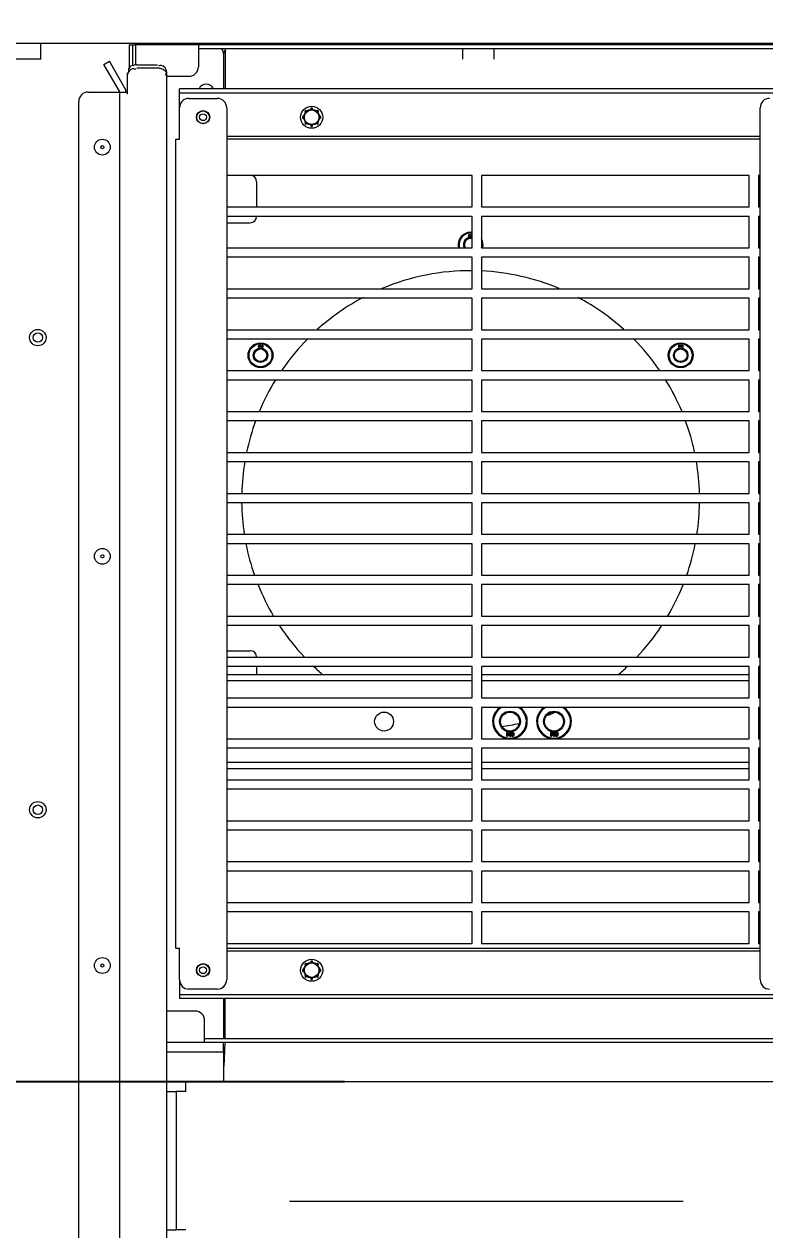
# Model space of a CAD drawing. Header units: inches. Extents: x -4705 to 38647, y 7098 to 31800.
# Drawn here: x 4938.1 to 5173.5, y 26205 to 26588.1 of the extents above; entities that cross this region are included whole.
import ezdxf

# ---------------------------------------------------------------- set-up
doc = ezdxf.new("R2010")
doc.units = ezdxf.units.IN
doc.header["$LTSCALE"] = 10
doc.header["$MEASUREMENT"] = 0
doc.linetypes.add('CENTER', pattern=[2, 1.25, -0.25, 0.25, -0.25])
doc.layers.get('0').update_dxf_attribs({"lineweight": 0})
doc.layers.get('Defpoints').update_dxf_attribs({"lineweight": 0})
doc.layers.add('00_COMPONENTS', color=7, linetype='Continuous', lineweight=0)
doc.styles.get("Standard").update_dxf_attribs({"font": 'SourceHanSansCN-Normal.ttf'})
doc.dimstyles.new('副本 (2) Standard', dxfattribs={"dimtxt": 30, "dimasz": 40, "dimexe": 20, "dimexo": 2, "dimgap": 5, "dimtad": 1, "dimtoh": 1, "dimdec": 0, "dimdsep": 46, "dimtxsty": 'Standard', "dimblk": 'CLOSEDBLANK', "dimcen": 0.09, "dimclrd": 256, "dimadec": 0, "dimazin": 0, "dimtfac": 1, "dimtdec": 0, "dimtofl": 0, "dimtmove": 1, "dimatfit": 2, "dimldrblk": 'CLOSEDBLANK', "dimfxl": 1, "dimtolj": 1, "dimtzin": 0, "dimarcsym": 0})

# ---------------------------------------------------------------- blocks, each defined once
blk = doc.blocks.new('_ClosedBlank')
at = {"color": 0, "linetype": 'ByBlock', "lineweight": -2}
for p, q in [((-1, 0.1667), (0, 0)), ((-1, 0.1667), (-1, -0.1667)), ((0, 0), (-1, -0.1667))]:
    blk.add_line(p, q, dxfattribs=at)
blk = doc.blocks.new('*D21')
at = {"color": 0, "linetype": 'CENTER', "lineweight": -2, "ltscale": 50, "transparency": 16777216}
for p, q in [((4843.51, 26563.97), (4843.51, 26793.6)), ((5370.51, 26589.89), (5370.51, 26793.6))]:
    blk.add_line(p, q, dxfattribs=at)
at = {"linetype": 'CENTER', "lineweight": -2, "ltscale": 50, "transparency": 16777216}
blk.add_line((4883.51, 26773.6), (5330.51, 26773.6), dxfattribs=at)
at = {"layer": 'Defpoints', "color": 0, "linetype": 'CENTER', "transparency": 16777216}
for p in [(5370.51, 26773.6), (5370.51, 26587.89), (4843.51, 26561.97)]:
    blk.add_point(p, dxfattribs=at)
at = {"linetype": 'ByBlock', "lineweight": -2, "transparency": 16777216, "xscale": 40, "yscale": 40, "zscale": 40, "rotation": 180}
blk.add_blockref('_ClosedBlank', (4843.51, 26773.6), dxfattribs=at)
at = {"linetype": 'ByBlock', "lineweight": -2, "transparency": 16777216, "xscale": 40, "yscale": 40, "zscale": 40}
blk.add_blockref('_ClosedBlank', (5370.51, 26773.6), dxfattribs=at)
at = {"color": 0, "linetype": 'CENTER', "ltscale": 50, "transparency": 16777216, "insert": (5107.01, 26793.6), "char_height": 30, "attachment_point": 5}
blk.add_mtext('\\A1;527', dxfattribs=at)
blk = doc.blocks.new('*D27')
at = {"color": 0, "linetype": 'CENTER', "lineweight": -2, "ltscale": 50, "transparency": 16777216}
for p, q in [((5752.36, 26647.97), (4784.99, 26647.97)), ((5039.92, 26251.97), (4784.99, 26251.97))]:
    blk.add_line(p, q, dxfattribs=at)
at = {"linetype": 'CENTER', "lineweight": -2, "ltscale": 50, "transparency": 16777216}
blk.add_line((4804.99, 26607.97), (4804.99, 26291.97), dxfattribs=at)
at = {"layer": 'Defpoints', "color": 0, "linetype": 'CENTER', "transparency": 16777216}
for p in [(5754.36, 26647.97), (4804.99, 26251.97), (5041.92, 26251.97)]:
    blk.add_point(p, dxfattribs=at)
at = {"linetype": 'ByBlock', "lineweight": -2, "transparency": 16777216, "xscale": 40, "yscale": 40, "zscale": 40}
for p, rotation in [((4804.99, 26647.97), 90), ((4804.99, 26251.97), 270)]:
    blk.add_blockref('_ClosedBlank', p, dxfattribs=dict(at, rotation=rotation))
at = {"color": 0, "linetype": 'CENTER', "ltscale": 50, "transparency": 16777216, "insert": (4784.99, 26449.97), "char_height": 30, "attachment_point": 5, "rotation": 90}
blk.add_mtext('\\A1;396', dxfattribs=at)
blk = doc.blocks.new('*D28')
at = {"color": 0, "linetype": 'CENTER', "lineweight": -2, "ltscale": 50, "transparency": 16777216}
for p, q in [((5507.92, 26647.97), (4733.1, 26647.97)), ((5040.89, 26201.97), (4733.1, 26201.97))]:
    blk.add_line(p, q, dxfattribs=at)
at = {"linetype": 'CENTER', "lineweight": -2, "ltscale": 50, "transparency": 16777216}
blk.add_line((4753.1, 26607.97), (4753.1, 26241.97), dxfattribs=at)
at = {"layer": 'Defpoints', "color": 0, "linetype": 'CENTER', "transparency": 16777216}
for p in [(5509.92, 26647.97), (4753.1, 26201.97), (5042.89, 26201.97)]:
    blk.add_point(p, dxfattribs=at)
at = {"linetype": 'ByBlock', "lineweight": -2, "transparency": 16777216, "xscale": 40, "yscale": 40, "zscale": 40}
for p, rotation in [((4753.1, 26647.97), 90), ((4753.1, 26201.97), 270)]:
    blk.add_blockref('_ClosedBlank', p, dxfattribs=dict(at, rotation=rotation))
at = {"color": 0, "linetype": 'CENTER', "ltscale": 50, "transparency": 16777216, "insert": (4733.1, 26424.97), "char_height": 30, "attachment_point": 5, "rotation": 90}
blk.add_mtext('\\A1;446', dxfattribs=at)

msp = doc.modelspace()

# ---------------------------------------------------------------- linework, layer by layer
at = {"color": 1, "linetype": 'CENTER', "ltscale": 50}
msp.add_line((5897.509, 26213.974), (4901.743, 26213.974), dxfattribs=at)
at = {"layer": '00_COMPONENTS', "color": 7, "linetype": 'Continuous'}
for p, q in [((4933.509, 26581.974), (5807.509, 26581.974)), ((4943.509, 26576.974), (4943.509, 26581.974)), ((4971.509, 26581.474), (4972.709, 26581.474)), ((4971.509, 26581.474), (4971.509, 26573.883)), ((4972.709, 26581.474), (4973.209, 26581.474)), ((4972.709, 26574.849), (4972.709, 26581.474)), ((5385.809, 26581.474), (4973.209, 26581.474)), ((4973.509, 26581.474), (4973.509, 26575.049)), ((4993.509, 26581.474), (4993.509, 26574.474)), ((4993.509, 26580.274), (5363.509, 26580.274)), ((5001.509, 26578.474), (5002.009, 26579.774)), ((5001.509, 26578.474), (5001.509, 26567.474)), ((5002.009, 26580.274), (5002.009, 26567.474)), ((5077.509, 26581.474), (5077.509, 26581.974)), ((5077.509, 26576.974), (5077.509, 26580.274)), ((5087.509, 26581.474), (5087.509, 26581.974)), ((5087.509, 26576.974), (5087.509, 26580.274)), ((4943.509, 26576.974), (4933.509, 26576.974)), ((4963.527, 26575.238), (4965.259, 26576.238)), ((4968.442, 26566.724), (4963.527, 26575.238)), ((4970.174, 26567.724), (4965.259, 26576.238)), ((4974.009, 26575.135), (4980.509, 26575.135)), ((4971.009, 26565.805), (4971.009, 26572.537)), ((4974.009, 26574.135), (4980.509, 26574.135)), ((4983.509, 25874.341), (4983.509, 26572.537)), ((4983.509, 26571.474), (4990.509, 26571.474)), ((5371.509, 26567.474), (4987.509, 26567.474)), ((4987.509, 26566.274), (4987.509, 26567.474)), ((4955.509, 25884.474), (4955.509, 26563.474)), ((4958.509, 26566.474), (4968.442, 26566.474)), ((4968.509, 26566.474), (4971.009, 26566.474)), ((4968.509, 25881.474), (4968.509, 26566.474)), ((4987.509, 26566.274), (5371.509, 26566.274)), ((4987.509, 26561.474), (4987.509, 26566.274)), ((4990.509, 26564.474), (4999.509, 26564.474)), ((4987.509, 26551.474), (4987.509, 26561.474)), ((5002.509, 26561.474), (5002.509, 26284.474)), ((5027.29, 26560.341), (5027.578, 26560.053)), ((5027.933, 26560.404), (5027.643, 26560.694)), ((5029.259, 26561.364), (5029.259, 26560.959)), ((5029.759, 26560.959), (5029.759, 26561.364)), ((5031.375, 26560.694), (5031.086, 26560.404)), ((5031.441, 26560.053), (5031.729, 26560.341)), ((5172.009, 26284.474), (5172.009, 26561.474)), ((5027.03, 26558.724), (5026.62, 26558.724)), ((5026.62, 26558.224), (5027.03, 26558.224)), ((5027.578, 26556.896), (5027.29, 26556.608)), ((5027.643, 26556.255), (5027.933, 26556.544)), ((5029.259, 26555.99), (5029.259, 26555.585)), ((5029.759, 26555.585), (5029.759, 26555.99)), ((5031.086, 26556.544), (5031.375, 26556.255)), ((5031.729, 26556.608), (5031.441, 26556.896)), ((5032.398, 26558.724), (5031.989, 26558.724)), ((5031.989, 26558.224), (5032.398, 26558.224)), ((5002.509, 26552.474), (5172.009, 26552.474)), ((4986.309, 26294.474), (4986.309, 26551.474)), ((4986.31, 26551.474), (4987.509, 26551.474)), ((5172.009, 26551.474), (5002.509, 26551.474)), ((5080.509, 26539.974), (5002.509, 26539.974)), ((5012.009, 26537.974), (5012.009, 26529.974)), ((5080.509, 26529.974), (5080.509, 26539.974)), ((5168.509, 26539.974), (5083.509, 26539.974)), ((5083.509, 26539.974), (5083.509, 26529.974)), ((5168.509, 26529.974), (5168.509, 26539.974)), ((5172.009, 26539.974), (5171.509, 26539.974)), ((5171.509, 26539.974), (5171.509, 26529.974)), ((5002.509, 26529.974), (5080.509, 26529.974)), ((5083.509, 26529.974), (5168.509, 26529.974)), ((5171.509, 26529.974), (5172.009, 26529.974)), ((5080.509, 26526.974), (5002.509, 26526.974)), ((5002.509, 26524.974), (5010.009, 26524.974)), ((5080.509, 26516.974), (5080.509, 26526.974)), ((5168.509, 26526.974), (5083.509, 26526.974)), ((5083.509, 26526.974), (5083.509, 26516.974)), ((5168.509, 26516.974), (5168.509, 26526.974)), ((5172.009, 26526.974), (5171.509, 26526.974)), ((5171.509, 26526.974), (5171.509, 26516.974)), ((5079.455, 26521.174), (5079.543, 26521.174)), ((5079.455, 26520.772), (5079.455, 26521.174)), ((5079.543, 26521.174), (5079.893, 26520.772)), ((5079.791, 26520.772), (5079.543, 26521.055)), ((5079.543, 26521.055), (5079.543, 26520.772)), ((5080.009, 26521.174), (5080.141, 26521.174)), ((5080.009, 26520.474), (5080.009, 26521.174)), ((5080.301, 26520.474), (5080.097, 26521.026)), ((5080.097, 26521.026), (5080.097, 26520.474)), ((5080.141, 26521.174), (5080.359, 26520.549)), ((5079.309, 26520.772), (5079.455, 26520.772)), ((5079.309, 26520.683), (5079.309, 26520.772)), ((5079.455, 26520.683), (5079.309, 26520.683)), ((5079.455, 26520.474), (5079.455, 26520.683)), ((5079.543, 26520.474), (5079.455, 26520.474)), ((5079.543, 26520.772), (5079.791, 26520.772)), ((5079.893, 26520.683), (5079.543, 26520.683)), ((5079.543, 26520.683), (5079.543, 26520.474)), ((5079.893, 26520.772), (5079.893, 26520.683)), ((5080.097, 26520.474), (5080.009, 26520.474)), ((5080.418, 26520.474), (5080.301, 26520.474)), ((5002.509, 26516.974), (5080.509, 26516.974)), ((5080.509, 26513.974), (5002.509, 26513.974)), ((5080.509, 26503.974), (5080.509, 26513.974)), ((5083.509, 26516.974), (5168.509, 26516.974)), ((5168.509, 26513.974), (5083.509, 26513.974)), ((5083.509, 26513.974), (5083.509, 26503.974)), ((5168.509, 26503.974), (5168.509, 26513.974)), ((5171.509, 26516.974), (5172.009, 26516.974)), ((5172.009, 26513.974), (5171.509, 26513.974)), ((5171.509, 26513.974), (5171.509, 26503.974)), ((5002.509, 26503.974), (5080.509, 26503.974)), ((5083.509, 26503.974), (5168.509, 26503.974)), ((5171.509, 26503.974), (5172.009, 26503.974)), ((5080.509, 26500.974), (5002.509, 26500.974)), ((5080.509, 26490.974), (5080.509, 26500.974)), ((5168.509, 26500.974), (5083.509, 26500.974)), ((5083.509, 26500.974), (5083.509, 26490.974)), ((5168.509, 26490.974), (5168.509, 26500.974)), ((5172.009, 26500.974), (5171.509, 26500.974)), ((5171.509, 26500.974), (5171.509, 26490.974)), ((5002.509, 26490.974), (5080.509, 26490.974)), ((5083.509, 26490.974), (5168.509, 26490.974)), ((5171.509, 26490.974), (5172.009, 26490.974)), ((5080.509, 26487.974), (5002.509, 26487.974)), ((5080.509, 26477.974), (5080.509, 26487.974)), ((5168.509, 26487.974), (5083.509, 26487.974)), ((5083.509, 26487.974), (5083.509, 26477.974)), ((5168.509, 26477.974), (5168.509, 26487.974)), ((5172.009, 26487.974), (5171.509, 26487.974)), ((5171.509, 26487.974), (5171.509, 26477.974)), ((5012.555, 26485.651), (5012.701, 26485.651)), ((5012.555, 26485.562), (5012.555, 26485.651)), ((5012.701, 26485.562), (5012.555, 26485.562)), ((5012.701, 26486.053), (5012.788, 26486.053)), ((5012.701, 26485.651), (5012.701, 26486.053)), ((5012.701, 26485.353), (5012.701, 26485.562)), ((5012.788, 26485.353), (5012.701, 26485.353)), ((5012.788, 26486.053), (5013.138, 26485.651)), ((5013.036, 26485.651), (5012.788, 26485.934)), ((5012.788, 26485.934), (5012.788, 26485.651)), ((5012.788, 26485.651), (5013.036, 26485.651)), ((5013.138, 26485.562), (5012.788, 26485.562)), ((5012.788, 26485.562), (5012.788, 26485.353)), ((5013.138, 26485.651), (5013.138, 26485.562)), ((5013.255, 26486.053), (5013.386, 26486.053)), ((5013.255, 26485.353), (5013.255, 26486.053)), ((5013.343, 26485.353), (5013.255, 26485.353)), ((5013.547, 26485.353), (5013.343, 26485.904)), ((5013.343, 26485.904), (5013.343, 26485.353)), ((5013.386, 26486.053), (5013.605, 26485.428)), ((5013.663, 26485.353), (5013.547, 26485.353)), ((5013.605, 26485.428), (5013.824, 26486.053)), ((5013.868, 26485.904), (5013.663, 26485.353)), ((5013.824, 26486.053), (5013.955, 26486.053)), ((5013.868, 26485.353), (5013.868, 26485.904)), ((5013.955, 26485.353), (5013.868, 26485.353)), ((5013.955, 26486.053), (5013.955, 26485.353)), ((5146.064, 26485.651), (5146.209, 26485.651)), ((5146.064, 26485.562), (5146.064, 26485.651)), ((5146.209, 26485.562), (5146.064, 26485.562)), ((5146.209, 26486.053), (5146.297, 26486.053)), ((5146.209, 26485.651), (5146.209, 26486.053)), ((5146.209, 26485.353), (5146.209, 26485.562)), ((5146.297, 26485.353), (5146.209, 26485.353)), ((5146.297, 26486.053), (5146.647, 26485.651)), ((5146.545, 26485.651), (5146.297, 26485.934)), ((5146.297, 26485.934), (5146.297, 26485.651)), ((5146.297, 26485.651), (5146.545, 26485.651)), ((5146.647, 26485.562), (5146.297, 26485.562)), ((5146.297, 26485.562), (5146.297, 26485.353)), ((5146.647, 26485.651), (5146.647, 26485.562)), ((5146.764, 26486.053), (5146.895, 26486.053)), ((5146.764, 26485.353), (5146.764, 26486.053)), ((5146.851, 26485.353), (5146.764, 26485.353)), ((5146.851, 26485.904), (5146.851, 26485.353)), ((5147.055, 26485.353), (5146.851, 26485.904)), ((5146.895, 26486.053), (5147.114, 26485.428)), ((5147.172, 26485.353), (5147.055, 26485.353)), ((5147.114, 26485.428), (5147.332, 26486.053)), ((5147.376, 26485.904), (5147.172, 26485.353)), ((5147.332, 26486.053), (5147.464, 26486.053)), ((5147.376, 26485.353), (5147.376, 26485.904)), ((5147.464, 26485.353), (5147.376, 26485.353)), ((5147.464, 26486.053), (5147.464, 26485.353)), ((5002.509, 26477.974), (5080.509, 26477.974)), ((5080.509, 26474.974), (5002.509, 26474.974)), ((5080.509, 26464.974), (5080.509, 26474.974)), ((5083.509, 26477.974), (5168.509, 26477.974)), ((5168.509, 26474.974), (5083.509, 26474.974)), ((5083.509, 26474.974), (5083.509, 26464.974)), ((5168.509, 26464.974), (5168.509, 26474.974)), ((5171.509, 26477.974), (5172.009, 26477.974)), ((5172.009, 26474.974), (5171.509, 26474.974)), ((5171.509, 26474.974), (5171.509, 26464.974)), ((5002.509, 26464.974), (5080.509, 26464.974)), ((5083.509, 26464.974), (5168.509, 26464.974)), ((5171.509, 26464.974), (5172.009, 26464.974)), ((5080.509, 26461.974), (5002.509, 26461.974)), ((5080.509, 26451.974), (5080.509, 26461.974)), ((5168.509, 26461.974), (5083.509, 26461.974)), ((5083.509, 26461.974), (5083.509, 26451.974)), ((5168.509, 26451.974), (5168.509, 26461.974)), ((5172.009, 26461.974), (5171.509, 26461.974)), ((5171.509, 26461.974), (5171.509, 26451.974)), ((5002.509, 26451.974), (5080.509, 26451.974)), ((5083.509, 26451.974), (5168.509, 26451.974)), ((5171.509, 26451.974), (5172.009, 26451.974)), ((5080.509, 26448.974), (5002.509, 26448.974)), ((5080.509, 26438.974), (5080.509, 26448.974)), ((5168.509, 26448.974), (5083.509, 26448.974)), ((5083.509, 26448.974), (5083.509, 26438.974)), ((5168.509, 26438.974), (5168.509, 26448.974)), ((5172.009, 26448.974), (5171.509, 26448.974)), ((5171.509, 26448.974), (5171.509, 26438.974)), ((5002.509, 26438.974), (5080.509, 26438.974)), ((5083.509, 26438.974), (5168.509, 26438.974)), ((5171.509, 26438.974), (5172.009, 26438.974)), ((5080.509, 26435.974), (5002.509, 26435.974)), ((5080.509, 26425.974), (5080.509, 26435.974)), ((5168.509, 26435.974), (5083.509, 26435.974)), ((5083.509, 26435.974), (5083.509, 26425.974)), ((5168.509, 26425.974), (5168.509, 26435.974)), ((5172.009, 26435.974), (5171.509, 26435.974)), ((5171.509, 26435.974), (5171.509, 26425.974)), ((5002.509, 26425.974), (5080.509, 26425.974)), ((5083.509, 26425.974), (5168.509, 26425.974)), ((5171.509, 26425.974), (5172.009, 26425.974)), ((5080.509, 26422.974), (5002.509, 26422.974)), ((5080.509, 26412.974), (5080.509, 26422.974)), ((5168.509, 26422.974), (5083.509, 26422.974)), ((5083.509, 26422.974), (5083.509, 26412.974)), ((5168.509, 26412.974), (5168.509, 26422.974)), ((5172.009, 26422.974), (5171.509, 26422.974)), ((5171.509, 26422.974), (5171.509, 26412.974)), ((5002.509, 26412.974), (5080.509, 26412.974)), ((5080.509, 26409.974), (5002.509, 26409.974)), ((5080.509, 26399.974), (5080.509, 26409.974)), ((5083.509, 26412.974), (5168.509, 26412.974)), ((5168.509, 26409.974), (5083.509, 26409.974)), ((5083.509, 26409.974), (5083.509, 26399.974)), ((5168.509, 26399.974), (5168.509, 26409.974)), ((5171.509, 26412.974), (5172.009, 26412.974)), ((5172.009, 26409.974), (5171.509, 26409.974)), ((5171.509, 26409.974), (5171.509, 26399.974)), ((5002.509, 26399.974), (5080.509, 26399.974)), ((5083.509, 26399.974), (5168.509, 26399.974)), ((5171.509, 26399.974), (5172.009, 26399.974)), ((5080.509, 26396.974), (5002.509, 26396.974)), ((5080.509, 26386.974), (5080.509, 26396.974)), ((5168.509, 26396.974), (5083.509, 26396.974)), ((5083.509, 26396.974), (5083.509, 26386.974)), ((5168.509, 26386.974), (5168.509, 26396.974)), ((5172.009, 26396.974), (5171.509, 26396.974)), ((5171.509, 26396.974), (5171.509, 26386.974)), ((5002.509, 26388.974), (5010.009, 26388.974)), ((5002.509, 26386.974), (5080.509, 26386.974)), ((5083.509, 26386.974), (5168.509, 26386.974)), ((5171.509, 26386.974), (5172.009, 26386.974)), ((5080.509, 26383.974), (5002.509, 26383.974)), ((5012.009, 26383.974), (5012.009, 26381.474)), ((5080.509, 26373.974), (5080.509, 26383.974)), ((5168.509, 26383.974), (5083.509, 26383.974)), ((5083.509, 26383.974), (5083.509, 26373.974)), ((5168.509, 26373.974), (5168.509, 26383.974)), ((5172.009, 26383.974), (5171.509, 26383.974)), ((5171.509, 26383.974), (5171.509, 26373.974)), ((5002.509, 26381.474), (5080.509, 26381.474)), ((5002.509, 26379.474), (5080.509, 26379.474)), ((5083.509, 26381.474), (5168.509, 26381.474)), ((5083.509, 26379.474), (5168.509, 26379.474)), ((5171.509, 26381.474), (5172.009, 26381.474)), ((5171.509, 26379.474), (5172.009, 26379.474)), ((5002.509, 26373.974), (5080.509, 26373.974)), ((5083.509, 26373.974), (5168.509, 26373.974)), ((5171.509, 26373.974), (5172.009, 26373.974)), ((5080.509, 26370.974), (5002.509, 26370.974)), ((5080.509, 26360.974), (5080.509, 26370.974)), ((5168.509, 26370.974), (5083.509, 26370.974)), ((5083.509, 26370.974), (5083.509, 26360.974)), ((5168.509, 26360.974), (5168.509, 26370.974)), ((5172.009, 26370.974), (5171.509, 26370.974)), ((5171.509, 26370.974), (5171.509, 26360.974)), ((5002.509, 26360.974), (5080.509, 26360.974)), ((5083.509, 26360.974), (5168.509, 26360.974)), ((5091.509, 26362.974), (5091.659, 26362.974)), ((5091.509, 26361.774), (5091.509, 26362.974)), ((5091.734, 26361.774), (5091.509, 26361.774)), ((5091.659, 26362.974), (5091.659, 26362.03)), ((5091.659, 26362.03), (5092.009, 26362.974)), ((5092.109, 26362.847), (5091.734, 26361.774)), ((5092.009, 26362.974), (5092.209, 26362.974)), ((5092.484, 26361.774), (5092.109, 26362.847)), ((5092.209, 26362.974), (5092.559, 26362.03)), ((5092.709, 26361.774), (5092.484, 26361.774)), ((5092.559, 26362.974), (5092.709, 26362.974)), ((5092.559, 26362.03), (5092.559, 26362.974)), ((5092.709, 26362.974), (5092.709, 26361.774)), ((5092.909, 26362.464), (5092.934, 26362.643)), ((5092.909, 26362.285), (5092.909, 26362.464)), ((5092.934, 26362.106), (5092.909, 26362.285)), ((5092.934, 26362.643), (5092.984, 26362.77)), ((5092.984, 26361.979), (5092.934, 26362.106)), ((5092.984, 26362.77), (5093.059, 26362.872)), ((5093.059, 26361.877), (5092.984, 26361.979)), ((5093.184, 26362.234), (5093.034, 26362.336)), ((5093.034, 26362.336), (5093.034, 26362.285)), ((5093.034, 26362.285), (5093.059, 26362.132)), ((5093.059, 26362.872), (5093.184, 26362.949)), ((5093.084, 26362.694), (5093.059, 26362.617)), ((5093.059, 26362.617), (5093.059, 26362.54)), ((5093.059, 26362.54), (5093.084, 26362.464)), ((5093.059, 26362.132), (5093.084, 26362.055)), ((5093.184, 26361.8), (5093.059, 26361.877)), ((5093.134, 26362.77), (5093.084, 26362.694)), ((5093.084, 26362.464), (5093.134, 26362.413)), ((5093.084, 26362.055), (5093.134, 26361.979)), ((5093.209, 26362.821), (5093.134, 26362.77)), ((5093.134, 26362.413), (5093.209, 26362.362)), ((5093.134, 26361.979), (5093.209, 26361.928)), ((5093.184, 26362.949), (5093.309, 26362.974)), ((5093.309, 26362.209), (5093.184, 26362.234)), ((5093.309, 26361.774), (5093.184, 26361.8)), ((5093.284, 26362.847), (5093.209, 26362.821)), ((5093.209, 26362.362), (5093.284, 26362.336)), ((5093.209, 26361.928), (5093.284, 26361.902)), ((5093.459, 26362.847), (5093.284, 26362.847)), ((5093.284, 26362.336), (5093.459, 26362.336)), ((5093.284, 26361.902), (5093.434, 26361.902)), ((5093.309, 26362.974), (5093.434, 26362.974)), ((5093.434, 26362.209), (5093.309, 26362.209)), ((5093.409, 26361.774), (5093.309, 26361.774)), ((5093.534, 26361.8), (5093.409, 26361.774)), ((5093.434, 26362.974), (5093.559, 26362.949)), ((5093.559, 26362.234), (5093.434, 26362.209)), ((5093.434, 26361.902), (5093.509, 26361.928)), ((5093.534, 26362.821), (5093.459, 26362.847)), ((5093.459, 26362.336), (5093.534, 26362.362)), ((5093.509, 26361.928), (5093.584, 26361.979)), ((5093.609, 26362.77), (5093.534, 26362.821)), ((5093.534, 26362.362), (5093.609, 26362.413)), ((5093.659, 26361.877), (5093.534, 26361.8)), ((5093.559, 26362.949), (5093.684, 26362.872)), ((5093.684, 26362.311), (5093.559, 26362.234)), ((5093.584, 26361.979), (5093.634, 26362.055)), ((5093.659, 26362.694), (5093.609, 26362.77)), ((5093.609, 26362.413), (5093.659, 26362.464)), ((5093.634, 26362.055), (5093.759, 26362.055)), ((5093.684, 26362.617), (5093.659, 26362.694)), ((5093.659, 26362.464), (5093.684, 26362.54)), ((5093.734, 26361.979), (5093.659, 26361.877)), ((5093.684, 26362.872), (5093.759, 26362.77)), ((5093.684, 26362.54), (5093.684, 26362.617)), ((5093.759, 26362.387), (5093.684, 26362.311)), ((5093.759, 26362.055), (5093.734, 26361.979)), ((5093.759, 26362.77), (5093.809, 26362.643)), ((5093.809, 26362.515), (5093.759, 26362.387)), ((5093.809, 26362.643), (5093.809, 26362.515)), ((5105.509, 26362.974), (5105.659, 26362.974)), ((5105.509, 26361.774), (5105.509, 26362.974)), ((5105.734, 26361.774), (5105.509, 26361.774)), ((5105.659, 26362.974), (5105.659, 26362.03)), ((5105.659, 26362.03), (5106.009, 26362.974)), ((5106.109, 26362.847), (5105.734, 26361.774)), ((5106.009, 26362.974), (5106.209, 26362.974)), ((5106.484, 26361.774), (5106.109, 26362.847)), ((5106.209, 26362.974), (5106.559, 26362.03)), ((5106.709, 26361.774), (5106.484, 26361.774)), ((5106.559, 26362.974), (5106.709, 26362.974)), ((5106.559, 26362.03), (5106.559, 26362.974)), ((5106.709, 26362.974), (5106.709, 26361.774)), ((5106.909, 26362.464), (5106.934, 26362.643)), ((5106.909, 26362.285), (5106.909, 26362.464)), ((5106.934, 26362.106), (5106.909, 26362.285)), ((5106.934, 26362.643), (5106.984, 26362.77)), ((5106.984, 26361.979), (5106.934, 26362.106)), ((5106.984, 26362.77), (5107.059, 26362.872)), ((5107.059, 26361.877), (5106.984, 26361.979)), ((5107.184, 26362.234), (5107.034, 26362.336)), ((5107.034, 26362.336), (5107.034, 26362.285)), ((5107.034, 26362.285), (5107.059, 26362.132)), ((5107.059, 26362.872), (5107.184, 26362.949)), ((5107.084, 26362.694), (5107.059, 26362.617)), ((5107.059, 26362.617), (5107.059, 26362.54)), ((5107.059, 26362.54), (5107.084, 26362.464)), ((5107.059, 26362.132), (5107.084, 26362.055)), ((5107.184, 26361.8), (5107.059, 26361.877)), ((5107.134, 26362.77), (5107.084, 26362.694)), ((5107.084, 26362.464), (5107.134, 26362.413)), ((5107.084, 26362.055), (5107.134, 26361.979)), ((5107.209, 26362.821), (5107.134, 26362.77)), ((5107.134, 26362.413), (5107.209, 26362.362)), ((5107.134, 26361.979), (5107.209, 26361.928)), ((5107.184, 26362.949), (5107.309, 26362.974)), ((5107.309, 26362.209), (5107.184, 26362.234)), ((5107.309, 26361.774), (5107.184, 26361.8)), ((5107.284, 26362.847), (5107.209, 26362.821)), ((5107.209, 26362.362), (5107.284, 26362.336)), ((5107.209, 26361.928), (5107.284, 26361.902)), ((5107.459, 26362.847), (5107.284, 26362.847)), ((5107.284, 26362.336), (5107.459, 26362.336)), ((5107.284, 26361.902), (5107.434, 26361.902)), ((5107.309, 26362.974), (5107.434, 26362.974)), ((5107.434, 26362.209), (5107.309, 26362.209)), ((5107.409, 26361.774), (5107.309, 26361.774)), ((5107.534, 26361.8), (5107.409, 26361.774)), ((5107.434, 26362.974), (5107.559, 26362.949)), ((5107.559, 26362.234), (5107.434, 26362.209)), ((5107.434, 26361.902), (5107.509, 26361.928)), ((5107.534, 26362.821), (5107.459, 26362.847)), ((5107.459, 26362.336), (5107.534, 26362.362)), ((5107.509, 26361.928), (5107.584, 26361.979)), ((5107.609, 26362.77), (5107.534, 26362.821)), ((5107.534, 26362.362), (5107.609, 26362.413)), ((5107.659, 26361.877), (5107.534, 26361.8)), ((5107.559, 26362.949), (5107.684, 26362.872)), ((5107.684, 26362.311), (5107.559, 26362.234)), ((5107.584, 26361.979), (5107.634, 26362.055)), ((5107.659, 26362.694), (5107.609, 26362.77)), ((5107.609, 26362.413), (5107.659, 26362.464)), ((5107.634, 26362.055), (5107.759, 26362.055)), ((5107.684, 26362.617), (5107.659, 26362.694)), ((5107.659, 26362.464), (5107.684, 26362.54)), ((5107.734, 26361.979), (5107.659, 26361.877)), ((5107.684, 26362.872), (5107.759, 26362.77)), ((5107.684, 26362.54), (5107.684, 26362.617)), ((5107.759, 26362.387), (5107.684, 26362.311)), ((5107.759, 26362.055), (5107.734, 26361.979)), ((5107.759, 26362.77), (5107.809, 26362.643)), ((5107.809, 26362.515), (5107.759, 26362.387)), ((5107.809, 26362.643), (5107.809, 26362.515)), ((5171.509, 26360.974), (5172.009, 26360.974)), ((5080.509, 26357.974), (5002.509, 26357.974)), ((5080.509, 26347.974), (5080.509, 26357.974)), ((5168.509, 26357.974), (5083.509, 26357.974)), ((5083.509, 26357.974), (5083.509, 26347.974)), ((5168.509, 26347.974), (5168.509, 26357.974)), ((5172.009, 26357.974), (5171.509, 26357.974)), ((5171.509, 26357.974), (5171.509, 26347.974)), ((5080.509, 26353.474), (5002.509, 26353.474)), ((5168.509, 26353.474), (5083.509, 26353.474)), ((5172.009, 26353.474), (5171.509, 26353.474)), ((5080.509, 26351.474), (5002.509, 26351.474)), ((5168.509, 26351.474), (5083.509, 26351.474)), ((5172.009, 26351.474), (5171.509, 26351.474)), ((5002.509, 26347.974), (5080.509, 26347.974)), ((5080.509, 26344.974), (5002.509, 26344.974)), ((5080.509, 26334.974), (5080.509, 26344.974)), ((5083.509, 26347.974), (5168.509, 26347.974)), ((5168.509, 26344.974), (5083.509, 26344.974)), ((5083.509, 26344.974), (5083.509, 26334.974)), ((5168.509, 26334.974), (5168.509, 26344.974)), ((5171.509, 26347.974), (5172.009, 26347.974)), ((5172.009, 26344.974), (5171.509, 26344.974)), ((5171.509, 26344.974), (5171.509, 26334.974)), ((5002.509, 26334.974), (5080.509, 26334.974)), ((5083.509, 26334.974), (5168.509, 26334.974)), ((5171.509, 26334.974), (5172.009, 26334.974)), ((5080.509, 26331.974), (5002.509, 26331.974)), ((5080.509, 26321.974), (5080.509, 26331.974)), ((5168.509, 26331.974), (5083.509, 26331.974)), ((5083.509, 26331.974), (5083.509, 26321.974)), ((5168.509, 26321.974), (5168.509, 26331.974)), ((5172.009, 26331.974), (5171.509, 26331.974)), ((5171.509, 26331.974), (5171.509, 26321.974)), ((5002.509, 26321.974), (5080.509, 26321.974)), ((5083.509, 26321.974), (5168.509, 26321.974)), ((5171.509, 26321.974), (5172.009, 26321.974)), ((5080.509, 26318.974), (5002.509, 26318.974)), ((5080.509, 26308.974), (5080.509, 26318.974)), ((5168.509, 26318.974), (5083.509, 26318.974)), ((5083.509, 26318.974), (5083.509, 26308.974)), ((5168.509, 26308.974), (5168.509, 26318.974)), ((5172.009, 26318.974), (5171.509, 26318.974)), ((5171.509, 26318.974), (5171.509, 26308.974)), ((5002.509, 26308.974), (5080.509, 26308.974)), ((5083.509, 26308.974), (5168.509, 26308.974)), ((5171.509, 26308.974), (5172.009, 26308.974)), ((5080.509, 26305.974), (5002.509, 26305.974)), ((5080.509, 26295.974), (5080.509, 26305.974)), ((5168.509, 26305.974), (5083.509, 26305.974)), ((5083.509, 26305.974), (5083.509, 26295.974)), ((5168.509, 26295.974), (5168.509, 26305.974)), ((5172.009, 26305.974), (5171.509, 26305.974)), ((5171.509, 26305.974), (5171.509, 26295.974)), ((5002.509, 26295.974), (5080.509, 26295.974)), ((5083.509, 26295.974), (5168.509, 26295.974)), ((5171.509, 26295.974), (5172.009, 26295.974)), ((4986.31, 26294.474), (4987.509, 26294.474)), ((4987.509, 26284.474), (4987.509, 26294.474)), ((5002.509, 26294.474), (5172.009, 26294.474)), ((5172.009, 26293.474), (5002.509, 26293.474)), ((5027.03, 26287.724), (5026.62, 26287.724)), ((5026.62, 26287.224), (5027.03, 26287.224)), ((5027.29, 26289.341), (5027.578, 26289.053)), ((5027.933, 26289.404), (5027.643, 26289.694)), ((5029.259, 26290.364), (5029.259, 26289.959)), ((5029.759, 26289.959), (5029.759, 26290.364)), ((5031.375, 26289.694), (5031.086, 26289.404)), ((5031.441, 26289.053), (5031.729, 26289.341)), ((5032.398, 26287.724), (5031.989, 26287.724)), ((5031.989, 26287.224), (5032.398, 26287.224)), ((4987.509, 26284.474), (4987.509, 26279.674)), ((5027.578, 26285.896), (5027.29, 26285.608)), ((5027.643, 26285.255), (5027.933, 26285.544)), ((5029.259, 26284.99), (5029.259, 26284.585)), ((5029.759, 26284.585), (5029.759, 26284.99)), ((5031.086, 26285.544), (5031.375, 26285.255)), ((5031.729, 26285.608), (5031.441, 26285.896)), ((5371.509, 26279.674), (4987.509, 26279.674)), ((4987.509, 26279.674), (4987.509, 26278.474)), ((4999.509, 26281.474), (4990.509, 26281.474)), ((5371.509, 26278.474), (4987.509, 26278.474)), ((5001.509, 26278.474), (5001.509, 26265.674)), ((5002.009, 26265.674), (5002.009, 26278.474)), ((4992.509, 26274.474), (4983.509, 26274.474)), ((4995.509, 26264.474), (4995.509, 26271.474)), ((5375.509, 26264.474), (4983.509, 26264.474)), ((5365.509, 26265.674), (4995.509, 26265.674)), ((5001.509, 26261.474), (5001.509, 26264.474)), ((5001.936, 26264.456), (5001.619, 26256.97)), ((5001.509, 26261.474), (4983.509, 26261.474)), ((5001.509, 26261.474), (5001.509, 26256.974)), ((5001.509, 26256.974), (5001.509, 26251.974)), ((4983.509, 26248.974), (4986.509, 26248.974)), ((4989.509, 26248.974), (4986.509, 26248.974)), ((4986.509, 26248.974), (4986.509, 26204.974)), ((5369.509, 26251.974), (4989.509, 26251.974)), ((4989.509, 26248.974), (4989.509, 26251.974)), ((4983.509, 26204.974), (4986.509, 26204.974)), ((4989.509, 26204.974), (4986.509, 26204.974))]:
    msp.add_line(p, q, dxfattribs=at)
for centre, radius in [((4995.009, 26558.474), 2.1), ((4995.009, 26558.474), 2), ((4995.009, 26558.474), 1.09), ((5029.509, 26558.474), 3.5), ((5029.509, 26558.474), 2.5), ((5029.509, 26558.474), 2.3), ((4963.009, 26548.974), 2.5), ((4963.009, 26548.974), 2.5), ((4963.009, 26548.974), 0.5), ((4942.509, 26488.474), 2.6), ((4942.509, 26488.474), 1.5), ((5013.255, 26482.853), 3.95), ((5013.255, 26482.853), 3.65), ((5146.764, 26482.853), 3.95), ((5146.764, 26482.853), 3.65), ((5013.255, 26482.853), 2.3), ((5013.255, 26482.853), 2), ((5146.764, 26482.853), 2.3), ((5146.764, 26482.853), 2), ((4963.009, 26418.974), 2.5), ((4963.009, 26418.974), 2.5), ((4963.009, 26418.974), 0.5), ((5052.509, 26366.474), 3), ((5092.509, 26366.474), 3.3), ((5092.509, 26366.474), 3), ((5106.509, 26366.474), 3.3), ((5106.509, 26366.474), 3), ((4942.509, 26338.474), 2.6), ((4942.509, 26338.474), 1.5), ((4963.009, 26288.974), 2.5), ((4963.009, 26288.974), 2.5), ((4963.009, 26288.974), 0.5), ((4995.009, 26287.474), 2.1), ((4995.009, 26287.474), 2), ((4995.009, 26287.474), 1.09), ((5029.509, 26287.474), 3.5), ((5029.509, 26287.474), 2.5), ((5029.509, 26287.474), 2.3)]:
    msp.add_circle(centre, radius, dxfattribs=at)
for centre, radius, start, end in [((4998.509, 26578.474), 3, 0, 37.61574), ((4990.509, 26574.474), 3, 270, 0), ((4968.009, 26566.474), 2.5, 0, 30), ((4996.009, 26566.474), 2.5, 23.67495, 156.32505), ((4958.509, 26563.474), 3, 90, 180), ((4968.009, 26566.474), 0.5, 0, 30), ((4990.509, 26561.474), 3, 90, 180), ((4999.509, 26561.474), 3, 0, 90), ((5175.009, 26561.474), 3, 90, 180), ((5029.509, 26558.474), 2.9, 130.05457, 139.94543), ((5029.509, 26558.474), 2.7, 129.68723, 140.31277), ((5029.509, 26558.474), 2.9, 85.05457, 94.94543), ((5029.509, 26558.474), 2.7, 84.68723, 95.31277), ((5029.509, 26558.474), 2.7, 39.68723, 50.31277), ((5029.509, 26558.474), 2.9, 40.05457, 49.94543), ((5029.509, 26558.474), 2.9, 175.05457, 184.94543), ((5029.509, 26558.474), 2.7, 174.68723, 185.31277), ((5029.509, 26558.474), 2.9, 220.05457, 229.94543), ((5029.509, 26558.474), 2.7, 219.68723, 230.31277), ((5029.509, 26558.474), 2.7, 264.68723, 275.31277), ((5029.509, 26558.474), 2.9, 265.05457, 274.94543), ((5029.509, 26558.474), 2.7, 309.68723, 320.31277), ((5029.509, 26558.474), 2.9, 310.05457, 319.94543), ((5029.509, 26558.474), 2.7, 354.68723, 5.31277), ((5029.509, 26558.474), 2.9, 355.05457, 4.94543), ((5010.009, 26537.974), 2, 0, 90), ((5010.009, 26526.974), 2, 270, 0), ((5080.009, 26517.974), 3.95, 82.72702, 194.69923), ((5080.009, 26517.974), 3.65, 82.12571, 195.93889), ((5080.009, 26517.974), 2.3, 77.42309, 205.8503), ((5080.009, 26517.974), 2, 75.26047, 202.97777), ((5080.009, 26517.974), 2, 202.97777, 210.00286), ((5080.009, 26517.974), 3.95, 345.30077, 27.59635), ((5080.009, 26517.974), 3.65, 344.06111, 3.92009), ((5080.009, 26436.974), 72.75, 89.60487, 112.77059), ((5080.009, 26436.974), 72.75, 67.22941, 87.2362), ((5080.009, 26436.974), 72.75, 118.02785, 132.02269), ((5080.009, 26436.974), 72.75, 47.97731, 61.97215), ((5080.009, 26436.974), 72.75, 135.33265, 145.57226), ((5080.009, 26436.974), 72.75, 34.42774, 44.66735), ((5080.009, 26436.974), 72.75, 148.40361, 157.28525), ((5080.009, 26436.974), 72.75, 22.71475, 31.59639), ((5080.009, 26436.974), 72.75, 159.86964, 168.0693), ((5080.009, 26436.974), 72.75, 11.9307, 20.13036), ((5080.009, 26436.974), 72.75, 170.50547, 178.40673), ((5080.009, 26436.974), 72.75, 1.59327, 9.49453), ((5080.009, 26436.974), 72.75, 180.79745, 188.70636), ((5080.009, 26436.974), 72.75, 351.29364, 359.20255), ((5080.009, 26436.974), 72.75, 191.11729, 199.27159), ((5080.009, 26436.974), 72.75, 340.72841, 348.88271), ((5080.009, 26436.974), 72.75, 201.85233, 210.65362), ((5080.009, 26436.974), 72.75, 329.34638, 338.14767), ((5080.009, 26436.974), 72.75, 213.48397, 223.59398), ((5080.009, 26436.974), 72.75, 316.40602, 326.51603), ((5010.009, 26386.974), 2, 0, 90), ((5080.009, 26436.974), 72.75, 226.80907, 229.9012), ((5080.009, 26436.974), 72.75, 310.0988, 313.19093), ((5092.509, 26366.474), 5.525, 125.27539, 266.14619), ((5092.509, 26366.474), 5.225, 120.46979, 59.53026), ((5092.509, 26366.474), 5.525, 273.85393, 54.72461), ((5106.509, 26366.474), 5.525, 125.27539, 266.14619), ((5106.509, 26366.474), 5.225, 120.46979, 59.53026), ((5080.009, 26436.974), 72.75, 289.79322, 291.533), ((5106.509, 26366.474), 5.525, 273.85393, 54.72461), ((5080.009, 26436.974), 72.75, 277.82244, 282.26828), ((5029.509, 26287.474), 2.9, 175.05457, 184.94543), ((5029.509, 26287.474), 2.7, 174.68723, 185.31277), ((5029.509, 26287.474), 2.9, 130.05457, 139.94543), ((5029.509, 26287.474), 2.7, 129.68723, 140.31277), ((5029.509, 26287.474), 2.9, 85.05457, 94.94543), ((5029.509, 26287.474), 2.7, 84.68723, 95.31277), ((5029.509, 26287.474), 2.7, 39.68723, 50.31277), ((5029.509, 26287.474), 2.9, 40.05457, 49.94543), ((5029.509, 26287.474), 2.7, 354.68723, 5.31277), ((5029.509, 26287.474), 2.9, 355.05457, 4.94543), ((4990.509, 26284.474), 3, 180, 270), ((4999.509, 26284.474), 3, 270, 0), ((5029.509, 26287.474), 2.9, 220.05457, 229.94543), ((5029.509, 26287.474), 2.7, 219.68723, 230.31277), ((5029.509, 26287.474), 2.7, 264.68723, 275.31277), ((5029.509, 26287.474), 2.9, 265.05457, 274.94543), ((5029.509, 26287.474), 2.7, 309.68723, 320.31277), ((5029.509, 26287.474), 2.9, 310.05457, 319.94543), ((5175.009, 26284.474), 3, 180, 270), ((4992.509, 26271.474), 3, 0, 90)]:
    msp.add_arc(centre, radius, start, end, dxfattribs=at)
for points, knots in [([(4972.856, 26574.951), (4972.343, 26574.796), (4971.257, 26574.462), (4971.247, 26573.177), (4971.515, 26572.836)], [0, 0, 0, 0, 0.5522351, 1, 1, 1, 1]), ([(4974.009, 26575.135), (4973.821, 26575.135), (4973.431, 26575.098), (4973.049, 26575.01), (4972.856, 26574.951)], [0, 0, 0, 0, 0.4813953, 1, 1, 1, 1]), ([(4981.657, 26574.937), (4981.526, 26574.937), (4981.243, 26574.893), (4980.985, 26574.773), (4980.855, 26574.696)], [0, 0, 0, 0, 0.4648276, 1, 1, 1, 1]), ([(4971.009, 26571.537), (4971.009, 26571.874), (4971.177, 26572.569), (4971.544, 26573.183), (4971.796, 26573.441)], [0, 0, 0, 0, 0.482996, 1, 1, 1, 1]), ([(4971.796, 26573.441), (4972.019, 26573.668), (4972.631, 26574.069), (4973.359, 26573.877), (4973.664, 26573.696)], [0, 0, 0, 0, 0.4731047, 1, 1, 1, 1]), ([(4980.509, 26574.135), (4980.895, 26574.135), (4981.667, 26573.997), (4982.394, 26573.683), (4982.708, 26573.453)], [0, 0, 0, 0, 0.4973516, 1, 1, 1, 1]), ([(4982.708, 26573.453), (4982.951, 26573.275), (4983.442, 26572.773), (4983.196, 26572.081), (4983.003, 26571.836)], [0, 0, 0, 0, 0.4909903, 1, 1, 1, 1])]:
    msp.add_open_spline(points, degree=3, knots=knots, dxfattribs=at)
msp.add_open_spline([(4983.509, 26572.537), (4983.509, 26573.547), (4982.668, 26574.937), (4981.657, 26574.937)], degree=3, dxfattribs=at)

# ---------------------------------------------------------------- dimensions: what is measured, and where the dimension line sits
at = {"color": 0, "linetype": 'CENTER', "ltscale": 50}
dim = msp.add_linear_dim(base=(5370.509, 26773.595), p1=(4843.509, 26561.974), p2=(5370.509, 26587.891), dimstyle='副本 (2) Standard', dxfattribs=at)
dim.commit()
dim.dimension.update_dxf_attribs({"geometry": '*D21', "text_midpoint": (5107.009, 26793.595)})
for base, p1, p2, picture, middle in [((4753.096, 26201.974), (5509.922, 26647.974), (5042.889, 26201.974), '*D28', (4733.096, 26424.974)), ((4804.993, 26251.974), (5754.358, 26647.974), (5041.919, 26251.974), '*D27', (4784.993, 26449.974))]:
    dim = msp.add_linear_dim(base=base, p1=p1, p2=p2, angle=90, dimstyle='副本 (2) Standard', dxfattribs=at)
    dim.commit()
    dim.dimension.update_dxf_attribs({"geometry": picture, "text_midpoint": middle})

doc.saveas('drawing.dxf')
